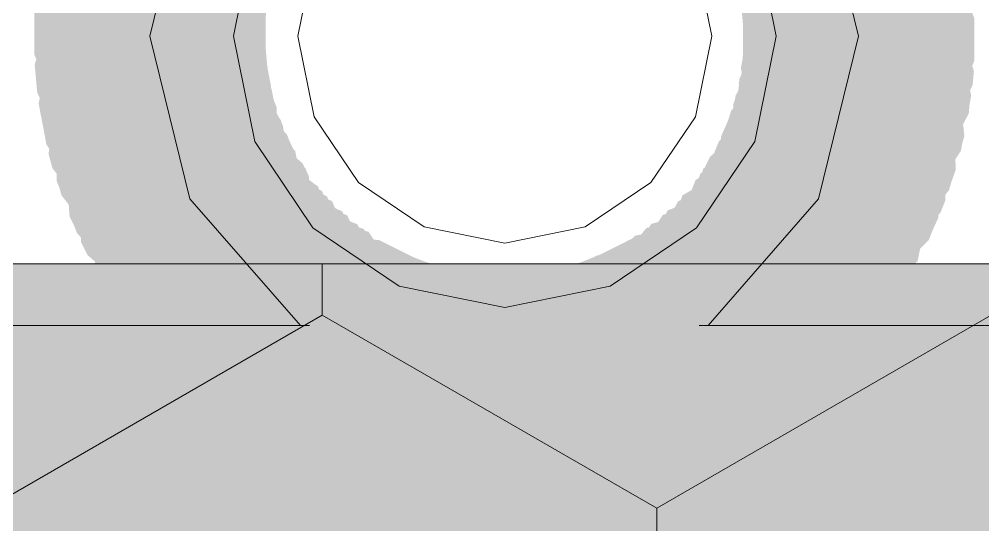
# Model space of a CAD drawing. Header units: millimetres. Extents: x -546 to 1681, y -650 to 1730.
# Drawn here: x 563.456 to 564.205, y 442.259 to 442.652 of the extents above; entities that cross this region are included whole.
import ezdxf

# ---------------------------------------------------------------- set-up
doc = ezdxf.new("R2010")
doc.units = ezdxf.units.MM

msp = doc.modelspace()

# ---------------------------------------------------------------- hatches: boundary and pattern name
at = {"true_color": 0x646464}
h = msp.add_hatch(color=251, dxfattribs=at)
h.dxf.hatch_style = 2
h.paths.add_polyline_path([(563.4903, 442.76687), (563.49124, 442.69804), (563.54044, 442.64988), (563.60927, 442.65082), (563.65742, 442.70002), (563.66142, 442.71002), (563.66048, 442.77886), (563.61129, 442.82701), (563.54245, 442.82607), (563.4943, 442.77687)])
h = msp.add_hatch(color=251, dxfattribs=at)
h.dxf.hatch_style = 2
h.paths.add_polyline_path([(563.48403, 442.74613), (563.49281, 442.67785), (563.54718, 442.63562), (563.61546, 442.6444), (563.65769, 442.69877), (563.66069, 442.70977), (563.65191, 442.77805), (563.59754, 442.82028), (563.52926, 442.81149), (563.48703, 442.75713)])
h = msp.add_hatch(color=251, dxfattribs=at)
h.dxf.hatch_style = 2
h.paths.add_polyline_path([(564.17707, 442.76431), (564.13348, 442.81759), (564.065, 442.82465), (564.01171, 442.78106), (564.00466, 442.71259), (564.00766, 442.70259), (564.05124, 442.6493), (564.11972, 442.64224), (564.17301, 442.68583), (564.18007, 442.75431)])
h = msp.add_hatch(color=251, dxfattribs=at)
h.dxf.hatch_style = 2
h.paths.add_polyline_path([(564.17844, 442.7592), (564.13188, 442.80991), (564.0631, 442.81303), (564.0124, 442.76646), (564.00928, 442.69769), (564.01328, 442.68669), (564.05985, 442.63599), (564.12862, 442.63287), (564.17932, 442.67943), (564.18244, 442.7482)])
h = msp.add_hatch(color=251, dxfattribs=at)
h.dxf.hatch_style = 2
h.paths.add_polyline_path([(563.48166, 442.73831), (563.48871, 442.66983), (563.542, 442.62624), (563.61048, 442.6333), (563.65407, 442.68659), (563.65707, 442.69659), (563.65001, 442.76506), (563.59672, 442.80865), (563.52824, 442.80159), (563.48466, 442.74831)])
h = msp.add_hatch(color=251, dxfattribs=at)
h.dxf.hatch_style = 2
h.paths.add_polyline_path([(564.18407, 442.74331), (564.14048, 442.79659), (564.072, 442.80365), (564.01872, 442.76006), (564.01166, 442.69159), (564.01466, 442.68159), (564.05824, 442.6283), (564.12672, 442.62124), (564.18001, 442.66483), (564.18707, 442.73331)])
h = msp.add_hatch(color=251, dxfattribs=at)
h.dxf.hatch_style = 2
h.paths.add_polyline_path([(563.47803, 442.72513), (563.48681, 442.65685), (563.54118, 442.61462), (563.60946, 442.6234), (563.65169, 442.67777), (563.65469, 442.68877), (563.64591, 442.75705), (563.59154, 442.79928), (563.52326, 442.79049), (563.48103, 442.73613)])
h = msp.add_hatch(color=251, dxfattribs=at)
h.dxf.hatch_style = 2
h.paths.add_polyline_path([(564.18941, 442.72355), (564.15203, 442.78136), (564.08476, 442.796), (564.02695, 442.75861), (564.01231, 442.69135), (564.01431, 442.68035), (564.05169, 442.62254), (564.11896, 442.6079), (564.17677, 442.64528), (564.19141, 442.71255)])
h = msp.add_hatch(color=251, dxfattribs=at)
h.dxf.hatch_style = 2
h.paths.add_polyline_path([(563.47431, 442.70655), (563.48895, 442.63928), (563.54676, 442.6019), (563.61403, 442.61654), (563.65141, 442.67435), (563.65341, 442.68535), (563.63877, 442.75261), (563.58096, 442.78999), (563.51369, 442.77535), (563.47631, 442.71755)])
h = msp.add_hatch(color=251, dxfattribs=at)
h.dxf.hatch_style = 2
h.paths.add_polyline_path([(564.19141, 442.71255), (564.15403, 442.77035), (564.08676, 442.78499), (564.02895, 442.74761), (564.01431, 442.68035), (564.01631, 442.66935), (564.05369, 442.61154), (564.12096, 442.5969), (564.17877, 442.63428), (564.19341, 442.70155)])
h = msp.add_hatch(color=251, dxfattribs=at)
h.dxf.hatch_style = 2
h.paths.add_polyline_path([(563.47231, 442.69555), (563.48695, 442.62828), (563.54476, 442.5909), (563.61203, 442.60554), (563.64941, 442.66335), (563.65141, 442.67435), (563.63677, 442.74161), (563.57896, 442.779), (563.51169, 442.76436), (563.47431, 442.70655)])
h = msp.add_hatch(color=251, dxfattribs=at)
h.dxf.hatch_style = 2
h.paths.add_polyline_path([(564.19341, 442.70155), (564.15603, 442.75936), (564.08876, 442.774), (564.03095, 442.73661), (564.01631, 442.66935), (564.01831, 442.65835), (564.0557, 442.60054), (564.12296, 442.5859), (564.18077, 442.62328), (564.19541, 442.69055)])
h = msp.add_hatch(color=251, dxfattribs=at)
h.dxf.hatch_style = 2
h.paths.add_polyline_path([(563.47031, 442.68455), (563.48495, 442.61728), (563.54276, 442.5799), (563.61003, 442.59454), (563.64741, 442.65235), (563.64941, 442.66335), (563.63477, 442.73061), (563.57696, 442.76799), (563.50969, 442.75335), (563.47231, 442.69555)])
h = msp.add_hatch(color=251, dxfattribs=at)
h.dxf.hatch_style = 2
h.paths.add_polyline_path([(563.46823, 442.66559), (563.4888, 442.5999), (563.54971, 442.56782), (563.61541, 442.58839), (563.64749, 442.6493), (563.64849, 442.6603), (563.62792, 442.72599), (563.56701, 442.75808), (563.50131, 442.7375), (563.46923, 442.6766)])
h = msp.add_hatch(color=251, dxfattribs=at)
h.dxf.hatch_style = 2
h.paths.add_polyline_path([(564.19649, 442.68259), (564.16441, 442.7435), (564.09871, 442.76408), (564.03781, 442.73199), (564.01723, 442.6663), (564.01823, 442.6553), (564.05031, 442.59439), (564.11601, 442.57382), (564.17692, 442.6059), (564.19749, 442.6716)])
h = msp.add_hatch(color=251, dxfattribs=at)
h.dxf.hatch_style = 2
h.paths.add_polyline_path([(564.19749, 442.6716), (564.16541, 442.7325), (564.09971, 442.75308), (564.03881, 442.72099), (564.01823, 442.6553), (564.01923, 442.6443), (564.05132, 442.58339), (564.11701, 442.56282), (564.17792, 442.5949), (564.19849, 442.6606)])
h = msp.add_hatch(color=251, dxfattribs=at)
h.dxf.hatch_style = 2
h.paths.add_polyline_path([(563.46786, 442.64645), (563.4943, 442.58288), (563.55786, 442.55645), (563.62142, 442.58288), (563.64786, 442.64645), (563.64786, 442.65745), (563.62142, 442.72101), (563.55786, 442.74745), (563.4943, 442.72101), (563.46786, 442.65745)])
h = msp.add_hatch(color=251, dxfattribs=at)
h.dxf.hatch_style = 2
h.paths.add_polyline_path([(563.46786, 442.63545), (563.4943, 442.57188), (563.55786, 442.54545), (563.62142, 442.57188), (563.64786, 442.63545), (563.64786, 442.64645), (563.62142, 442.71001), (563.55786, 442.73645), (563.4943, 442.71001), (563.46786, 442.64645)])
h = msp.add_hatch(color=251, dxfattribs=at)
h.dxf.hatch_style = 2
h.paths.add_polyline_path([(564.19886, 442.65245), (564.17242, 442.71601), (564.10886, 442.74245), (564.0453, 442.71601), (564.01886, 442.65245), (564.01886, 442.64145), (564.0453, 442.57788), (564.10886, 442.55145), (564.17242, 442.57788), (564.19886, 442.64145)])
h = msp.add_hatch(color=251, dxfattribs=at)
h.dxf.hatch_style = 2
h.paths.add_polyline_path([(564.19886, 442.64145), (564.17242, 442.70501), (564.10886, 442.73145), (564.0453, 442.70501), (564.01886, 442.64145), (564.01886, 442.63045), (564.0453, 442.56688), (564.10886, 442.54045), (564.17242, 442.56688), (564.19886, 442.63045)])
h = msp.add_hatch(color=251, dxfattribs=at)
h.dxf.hatch_style = 2
h.paths.add_polyline_path([(563.46786, 442.62445), (563.4943, 442.56088), (563.55786, 442.53445), (563.62142, 442.56088), (563.64786, 442.62445), (563.64786, 442.63545), (563.62142, 442.69901), (563.55786, 442.72545), (563.4943, 442.69901), (563.46786, 442.63545)])
h = msp.add_hatch(color=251, dxfattribs=at)
h.dxf.hatch_style = 2
h.paths.add_polyline_path([(564.19886, 442.63045), (564.17242, 442.69401), (564.10886, 442.72045), (564.0453, 442.69401), (564.01886, 442.63045), (564.01886, 442.61945), (564.0453, 442.55588), (564.10886, 442.52945), (564.17242, 442.55588), (564.19886, 442.61945)])
h = msp.add_hatch(color=251, dxfattribs=at)
h.dxf.hatch_style = 2
h.paths.add_polyline_path([(563.46923, 442.6053), (563.50131, 442.54439), (563.56701, 442.52382), (563.62792, 442.5559), (563.64849, 442.6216), (563.64749, 442.63259), (563.61541, 442.6935), (563.54971, 442.71408), (563.4888, 442.68199), (563.46823, 442.6163)])
h = msp.add_hatch(color=251, dxfattribs=at)
h.dxf.hatch_style = 2
h.paths.add_polyline_path([(564.19849, 442.6113), (564.17792, 442.67699), (564.11701, 442.70908), (564.05132, 442.6885), (564.01923, 442.62759), (564.01823, 442.6166), (564.03881, 442.5509), (564.09971, 442.51882), (564.16541, 442.53939), (564.19749, 442.6003)])
h = msp.add_hatch(color=251, dxfattribs=at)
h.dxf.hatch_style = 2
h.paths.add_polyline_path([(563.47023, 442.5943), (563.50231, 442.53339), (563.56801, 442.51282), (563.62892, 442.5449), (563.64949, 442.61059), (563.64849, 442.6216), (563.61641, 442.6825), (563.55071, 442.70308), (563.48981, 442.67099), (563.46923, 442.6053)])
h = msp.add_hatch(color=251, dxfattribs=at)
h.dxf.hatch_style = 2
h.paths.add_polyline_path([(563.47331, 442.57535), (563.51069, 442.51754), (563.57796, 442.5029), (563.63577, 442.54028), (563.65041, 442.60755), (563.64841, 442.61855), (563.61103, 442.67636), (563.54376, 442.69099), (563.48595, 442.65361), (563.47131, 442.58635)])
h = msp.add_hatch(color=251, dxfattribs=at)
h.dxf.hatch_style = 2
h.paths.add_polyline_path([(564.19641, 442.59235), (564.18177, 442.65961), (564.12396, 442.697), (564.05669, 442.68235), (564.01931, 442.62455), (564.01731, 442.61355), (564.03195, 442.54628), (564.08976, 442.5089), (564.15703, 442.52354), (564.19441, 442.58135)])
h = msp.add_hatch(color=251, dxfattribs=at)
h.dxf.hatch_style = 2
h.paths.add_polyline_path([(564.19549, 442.5893), (564.17492, 442.65499), (564.11401, 442.68708), (564.04832, 442.6665), (564.01623, 442.60559), (564.01523, 442.5946), (564.03581, 442.5289), (564.09671, 442.49682), (564.16241, 442.51739), (564.19449, 442.5783)])
h = msp.add_hatch(color=251, dxfattribs=at)
h.dxf.hatch_style = 2
h.paths.add_polyline_path([(563.47561, 442.5638), (563.514, 442.50665), (563.58151, 442.49319), (563.63865, 442.53158), (563.65211, 442.5991), (563.65011, 442.6091), (563.61172, 442.66624), (563.54421, 442.6797), (563.48707, 442.64131), (563.47361, 442.5738)])
h = msp.add_hatch(color=251, dxfattribs=at)
h.dxf.hatch_style = 2
h.paths.add_polyline_path([(563.47731, 442.55435), (563.51469, 442.49654), (563.58196, 442.4819), (563.63977, 442.51928), (563.65441, 442.58655), (563.65241, 442.59755), (563.61503, 442.65535), (563.54776, 442.66999), (563.48995, 442.63261), (563.47531, 442.56535)])
h = msp.add_hatch(color=251, dxfattribs=at)
h.dxf.hatch_style = 2
h.paths.add_polyline_path([(564.19107, 442.56059), (564.18401, 442.62906), (564.13072, 442.67265), (564.06224, 442.66559), (564.01866, 442.61231), (564.01566, 442.60231), (564.02271, 442.53383), (564.076, 442.49024), (564.14448, 442.4973), (564.18807, 442.55059)])
h = msp.add_hatch(color=251, dxfattribs=at)
h.dxf.hatch_style = 2
h.paths.add_polyline_path([(564.19041, 442.56035), (564.17577, 442.62761), (564.11796, 442.66499), (564.0507, 442.65035), (564.01331, 442.59255), (564.01131, 442.58155), (564.02595, 442.51428), (564.08376, 442.4769), (564.15103, 442.49154), (564.18841, 442.54935)])
h = msp.add_hatch(color=251, dxfattribs=at)
h.dxf.hatch_style = 2
h.paths.add_polyline_path([(563.48203, 442.53577), (563.52426, 442.4814), (563.59254, 442.47262), (563.64691, 442.51485), (563.65569, 442.58313), (563.65269, 442.59413), (563.61046, 442.64849), (563.54218, 442.65728), (563.48781, 442.61505), (563.47903, 442.54677)])
h = msp.add_hatch(color=251, dxfattribs=at)
h.dxf.hatch_style = 2
h.paths.add_polyline_path([(564.18444, 442.53469), (564.18132, 442.60346), (564.13062, 442.65003), (564.06185, 442.64691), (564.01528, 442.5962), (564.01128, 442.5852), (564.0144, 442.51643), (564.06511, 442.46987), (564.13387, 442.47299), (564.18044, 442.52369)])
h = msp.add_hatch(color=251, dxfattribs=at)
h.dxf.hatch_style = 2
h.paths.add_polyline_path([(563.4893, 442.51602), (563.53745, 442.46682), (563.60629, 442.46588), (563.65548, 442.51404), (563.65642, 442.58287), (563.65242, 442.59287), (563.60427, 442.64207), (563.53544, 442.64301), (563.48624, 442.59486), (563.4853, 442.52602)])
h = msp.add_hatch(color=251, dxfattribs=at)
h.dxf.hatch_style = 2
h.paths.add_polyline_path([(564.18207, 442.52859), (564.17501, 442.59706), (564.12172, 442.64065), (564.05324, 442.63359), (564.00966, 442.58031), (564.00666, 442.57031), (564.01372, 442.50183), (564.067, 442.45824), (564.13548, 442.4653), (564.17907, 442.51858)])
h = msp.add_hatch(color=251, dxfattribs=at)
h.dxf.hatch_style = 2
h.paths.add_polyline_path([(563.48903, 442.51477), (563.53126, 442.4604), (563.59954, 442.45162), (563.65391, 442.49385), (563.66269, 442.56213), (563.65969, 442.57313), (563.61746, 442.62749), (563.54918, 442.63628), (563.49481, 442.59404), (563.48603, 442.52577)])
h = msp.add_hatch(color=251, dxfattribs=at)
h.dxf.hatch_style = 2
h.paths.add_polyline_path([(563.50036, 442.4882), (563.55243, 442.44317), (563.62111, 442.44795), (563.66614, 442.50002), (563.66136, 442.5687), (563.65636, 442.5787), (563.60429, 442.62372), (563.53561, 442.61894), (563.49058, 442.56687), (563.49536, 442.4982)])
h = msp.add_hatch(color=251, dxfattribs=at)
h.dxf.hatch_style = 2
h.paths.add_polyline_path([(564.17642, 442.51102), (564.17548, 442.57986), (564.12629, 442.62801), (564.05745, 442.62707), (564.0093, 442.57787), (564.0053, 442.56787), (564.00624, 442.49904), (564.05544, 442.45088), (564.12427, 442.45182), (564.17242, 442.50102)])
h = msp.add_hatch(color=251, dxfattribs=at)
h.dxf.hatch_style = 2
h.paths.add_polyline_path([(564.17079, 442.4972), (564.17303, 442.56601), (564.1261, 442.61638), (564.0573, 442.61861), (564.00693, 442.57169), (564.00193, 442.56069), (563.99969, 442.49188), (564.04662, 442.44151), (564.11542, 442.43928), (564.1658, 442.4862)])
h = msp.add_hatch(color=251, dxfattribs=at)
h.dxf.hatch_style = 2
h.paths.add_polyline_path([(563.5013, 442.48502), (563.54945, 442.43582), (563.61829, 442.43488), (563.66748, 442.48304), (563.66842, 442.55187), (563.66442, 442.56187), (563.61627, 442.61107), (563.54744, 442.61201), (563.49824, 442.56386), (563.4973, 442.49502)])
h = msp.add_hatch(color=251, dxfattribs=at)
h.dxf.hatch_style = 2
h.paths.add_polyline_path([(563.50936, 442.4682), (563.56143, 442.42317), (563.63011, 442.42795), (563.67514, 442.48002), (563.67036, 442.5487), (563.66536, 442.5587), (563.61329, 442.60372), (563.54461, 442.59895), (563.49958, 442.54687), (563.50436, 442.4782)])
h = msp.add_hatch(color=251, dxfattribs=at)
h.dxf.hatch_style = 2
h.paths.add_polyline_path([(564.15475, 442.46352), (564.16801, 442.53108), (564.12978, 442.58833), (564.06223, 442.60159), (564.00498, 442.56337), (563.98572, 442.48682), (564.02394, 442.42956), (564.09149, 442.4163)])
h = msp.add_hatch(color=251, dxfattribs=at)
h.dxf.hatch_style = 2
h.paths.add_polyline_path([(564.16742, 442.49002), (564.16648, 442.55886), (564.11729, 442.60701), (564.04845, 442.60607), (564.0003, 442.55687), (563.9963, 442.54687), (563.99724, 442.47804), (564.04644, 442.42988), (564.11527, 442.43082), (564.16342, 442.48002)])
h = msp.add_hatch(color=251, dxfattribs=at)
h.dxf.hatch_style = 2
h.paths.add_polyline_path([(563.52098, 442.44952), (563.57823, 442.4113), (563.64578, 442.42456), (563.68401, 442.48182), (563.67075, 442.54937), (563.60749, 442.59659), (563.53994, 442.58333), (563.50172, 442.52608)])
h = msp.add_hatch(color=251, dxfattribs=at)
h.dxf.hatch_style = 2
h.paths.add_polyline_path([(564.15436, 442.4642), (564.15914, 442.53287), (564.11411, 442.58495), (564.04544, 442.58972), (563.99336, 442.5447), (563.98836, 442.5347), (563.98358, 442.46602), (564.02861, 442.41395), (564.09729, 442.40917), (564.14936, 442.4542)])
h = msp.add_hatch(color=251, dxfattribs=at)
h.dxf.hatch_style = 2
h.paths.add_polyline_path([(563.52036, 442.4492), (563.57244, 442.40417), (563.64111, 442.40895), (563.68614, 442.46102), (563.68136, 442.5297), (563.67636, 442.5397), (563.62429, 442.58472), (563.55561, 442.57995), (563.51058, 442.52787), (563.51536, 442.4592)])
h = msp.add_hatch(color=251, dxfattribs=at)
h.dxf.hatch_style = 2
h.paths.add_polyline_path([(563.53682, 442.42519), (563.59671, 442.39125), (563.66312, 442.4094), (563.69706, 442.4693), (563.6789, 442.5357), (563.61201, 442.57864), (563.54561, 442.56049), (563.51166, 442.5006)])
h = msp.add_hatch(color=251, dxfattribs=at)
h.dxf.hatch_style = 2
h.paths.add_polyline_path([(564.14375, 442.44452), (564.15701, 442.51208), (564.11879, 442.56933), (564.05123, 442.58259), (563.99398, 442.54437), (563.97472, 442.46782), (564.01294, 442.41056), (564.08049, 442.3973)])
h = msp.add_hatch(color=251, dxfattribs=at)
h.dxf.hatch_style = 2
h.paths.add_polyline_path([(564.13775, 442.43552), (564.15101, 442.50308), (564.11279, 442.56033), (564.04523, 442.57359), (563.98798, 442.53537), (563.96872, 442.45882), (564.00694, 442.40156), (564.07449, 442.3883)])
h = msp.add_hatch(color=251, dxfattribs=at)
h.dxf.hatch_style = 2
h.paths.add_polyline_path([(563.53898, 442.42152), (563.59623, 442.3833), (563.66378, 442.39656), (563.70201, 442.45382), (563.68875, 442.52137), (563.62549, 442.56859), (563.55794, 442.55533), (563.51972, 442.49808)])
h = msp.add_hatch(color=251, dxfattribs=at)
h.dxf.hatch_style = 2
h.paths.add_polyline_path([(564.1279, 442.42119), (564.14606, 442.4876), (564.11212, 442.54749), (564.04571, 442.56564), (563.98582, 442.5317), (563.96066, 442.4563), (563.99461, 442.39641), (564.06101, 442.37825)])
h = msp.add_hatch(color=251, dxfattribs=at)
h.dxf.hatch_style = 2
h.paths.add_polyline_path([(563.54982, 442.40719), (563.60971, 442.37325), (563.67612, 442.39141), (563.71006, 442.4513), (563.6919, 442.5177), (563.62501, 442.56064), (563.55861, 442.54249), (563.52466, 442.4826)])
h = msp.add_hatch(color=251, dxfattribs=at)
h.dxf.hatch_style = 2
h.paths.add_polyline_path([(564.11759, 442.40818), (564.13955, 442.47343), (564.10913, 442.53518), (564.04388, 442.55714), (563.98213, 442.52671), (563.95317, 442.45347), (563.9836, 442.39171), (564.04884, 442.36975)])
h = msp.add_hatch(color=251, dxfattribs=at)
h.dxf.hatch_style = 2
h.paths.add_polyline_path([(563.56013, 442.39518), (563.62188, 442.36476), (563.68713, 442.38671), (563.71755, 442.44847), (563.69559, 442.51371), (563.62684, 442.55214), (563.5616, 442.53018), (563.53117, 442.46843)])
h = msp.add_hatch(color=251, dxfattribs=at)
h.dxf.hatch_style = 2
h.paths.add_polyline_path([(564.1139, 442.40419), (564.13206, 442.4706), (564.09812, 442.53049), (564.03171, 442.54864), (563.97182, 442.5147), (563.94667, 442.4393), (563.98061, 442.37941), (564.04701, 442.36125)])
h = msp.add_hatch(color=251, dxfattribs=at)
h.dxf.hatch_style = 2
h.paths.add_polyline_path([(563.57222, 442.38281), (563.63586, 442.35656), (563.6995, 442.38281), (563.72575, 442.44645), (563.6995, 442.51009), (563.62786, 442.54434), (563.56422, 442.51809), (563.53797, 442.45445)])
h = msp.add_hatch(color=251, dxfattribs=at)
h.dxf.hatch_style = 2
h.paths.add_polyline_path([(564.0995, 442.38681), (564.12575, 442.45045), (564.0995, 442.51409), (564.03586, 442.54034), (563.97222, 442.51409), (563.93797, 442.44245), (563.96422, 442.37881), (564.02786, 442.35256)])
h = msp.add_hatch(color=251, dxfattribs=at)
h.dxf.hatch_style = 2
h.paths.add_polyline_path([(563.58022, 442.37481), (563.64386, 442.34856), (563.7075, 442.37481), (563.73375, 442.43845), (563.7075, 442.50209), (563.63586, 442.53634), (563.57222, 442.51009), (563.54597, 442.44645)])
h = msp.add_hatch(color=251, dxfattribs=at)
h.dxf.hatch_style = 2
h.paths.add_polyline_path([(563.5926, 442.36372), (563.65784, 442.34175), (563.71959, 442.37218), (563.74155, 442.43743), (563.71113, 442.49918), (563.63788, 442.52814), (563.57613, 442.49771), (563.55417, 442.43247)])
h = msp.add_hatch(color=251, dxfattribs=at)
h.dxf.hatch_style = 2
h.paths.add_polyline_path([(564.08713, 442.37471), (564.11755, 442.43647), (564.09559, 442.50171), (564.03384, 442.53214), (563.9686, 442.51018), (563.93017, 442.44143), (563.95213, 442.37618), (564.01388, 442.34575)])
h = msp.add_hatch(color=251, dxfattribs=at)
h.dxf.hatch_style = 2
h.paths.add_polyline_path([(563.6006, 442.35672), (563.66584, 442.33475), (563.72759, 442.36518), (563.74955, 442.43043), (563.71913, 442.49218), (563.64588, 442.52114), (563.58413, 442.49071), (563.56217, 442.42547)])
h = msp.add_hatch(color=251, dxfattribs=at)
h.dxf.hatch_style = 2
h.paths.add_polyline_path([(564.07913, 442.36771), (564.10955, 442.42947), (564.08759, 442.49471), (564.02584, 442.52514), (563.9606, 442.50318), (563.92217, 442.43443), (563.94413, 442.36918), (564.00588, 442.33875)])
h = msp.add_hatch(color=251, dxfattribs=at)
h.dxf.hatch_style = 2
h.paths.add_polyline_path([(563.61361, 442.34641), (563.68001, 442.32825), (563.7399, 442.36219), (563.75806, 442.4286), (563.72412, 442.48849), (563.64871, 442.51364), (563.58882, 442.4797), (563.57066, 442.4133)])
h = msp.add_hatch(color=251, dxfattribs=at)
h.dxf.hatch_style = 2
h.paths.add_polyline_path([(564.05812, 442.35041), (564.09206, 442.4103), (564.0739, 442.4767), (564.01401, 442.51064), (563.94761, 442.49249), (563.90467, 442.4256), (563.92282, 442.35919), (563.98271, 442.32525)])
h = msp.add_hatch(color=251, dxfattribs=at)
h.dxf.hatch_style = 2
h.paths.add_polyline_path([(564.06712, 442.35741), (564.10106, 442.4173), (564.0829, 442.4837), (564.02301, 442.51764), (563.95661, 442.49949), (563.91367, 442.4326), (563.93182, 442.36619), (563.99171, 442.33225)])
h = msp.add_hatch(color=251, dxfattribs=at)
h.dxf.hatch_style = 2
h.paths.add_polyline_path([(563.62794, 442.33656), (563.69549, 442.3233), (563.75275, 442.36152), (563.76601, 442.42908), (563.72778, 442.48633), (563.65123, 442.50559), (563.59398, 442.46737), (563.58072, 442.39982)])
h = msp.add_hatch(color=251, dxfattribs=at)
h.dxf.hatch_style = 2
h.paths.add_polyline_path([(563.63761, 442.33095), (563.70629, 442.32617), (563.75836, 442.3712), (563.76314, 442.43987), (563.71811, 442.49194), (563.64544, 442.49872), (563.59336, 442.4537), (563.58858, 442.38502)])
h = msp.add_hatch(color=251, dxfattribs=at)
h.dxf.hatch_style = 2
h.paths.add_polyline_path([(563.63161, 442.33341), (563.69801, 442.31525), (563.7579, 442.34919), (563.77606, 442.4156), (563.74212, 442.47549), (563.66671, 442.50064), (563.60682, 442.4667), (563.58866, 442.4003)])
h = msp.add_hatch(color=251, dxfattribs=at)
h.dxf.hatch_style = 2
h.paths.add_polyline_path([(563.63161, 442.33341), (563.69801, 442.31525), (563.7579, 442.34919), (563.77606, 442.4156), (563.74212, 442.47549), (563.66671, 442.50064), (563.60682, 442.4667), (563.58866, 442.4003)])
h = msp.add_hatch(color=251, dxfattribs=at)
h.dxf.hatch_style = 2
h.paths.add_polyline_path([(564.03378, 442.33256), (564.07201, 442.38982), (564.05875, 442.45737), (564.00149, 442.49559), (563.93394, 442.48233), (563.88672, 442.41908), (563.89998, 442.35152), (563.95723, 442.3133)])
h = msp.add_hatch(color=251, dxfattribs=at)
h.dxf.hatch_style = 2
h.paths.add_polyline_path([(564.03479, 442.33356), (564.07301, 442.39082), (564.05975, 442.45837), (564.00249, 442.49659), (563.93494, 442.48333), (563.88772, 442.42008), (563.90098, 442.35252), (563.95823, 442.3143)])
h = msp.add_hatch(color=251, dxfattribs=at)
h.dxf.hatch_style = 2
h.paths.add_polyline_path([(564.04278, 442.33856), (564.08101, 442.39582), (564.06775, 442.46337), (564.01049, 442.50159), (563.94294, 442.48833), (563.89572, 442.42508), (563.90898, 442.35752), (563.96623, 442.3193)])
h = msp.add_hatch(color=251, dxfattribs=at)
h.dxf.hatch_style = 2
h.paths.add_polyline_path([(564.04378, 442.33956), (564.08201, 442.39682), (564.06875, 442.46437), (564.01149, 442.50259), (563.94394, 442.48933), (563.89672, 442.42608), (563.90998, 442.35852), (563.96723, 442.3203)])
h = msp.add_hatch(color=251, dxfattribs=at)
h.dxf.hatch_style = 2
h.paths.add_polyline_path([(563.65215, 442.32077), (563.72056, 442.31301), (563.77454, 442.35574), (563.78229, 442.42414), (563.73957, 442.47812), (563.66217, 442.49088), (563.60819, 442.44815), (563.60043, 442.37975)])
h = msp.add_hatch(color=251, dxfattribs=at)
h.dxf.hatch_style = 2
h.paths.add_polyline_path([(563.65215, 442.32077), (563.72056, 442.31301), (563.77454, 442.35574), (563.78229, 442.42414), (563.73957, 442.47812), (563.66217, 442.49088), (563.60819, 442.44815), (563.60043, 442.37975)])
h = msp.add_hatch(color=251, dxfattribs=at)
h.dxf.hatch_style = 2
h.paths.add_polyline_path([(564.02217, 442.32527), (564.06307, 442.38065), (564.05304, 442.44875), (563.99766, 442.48965), (563.92956, 442.47962), (563.91956, 442.47362), (563.87865, 442.41825), (563.88869, 442.35014), (563.94406, 442.30924), (564.01217, 442.31927)])
h = msp.add_hatch(color=251, dxfattribs=at)
h.dxf.hatch_style = 2
h.paths.add_polyline_path([(563.66561, 442.31395), (563.73429, 442.30917), (563.78636, 442.3542), (563.79114, 442.42287), (563.74611, 442.47494), (563.73611, 442.47994), (563.66743, 442.48473), (563.61536, 442.4397), (563.61058, 442.37102), (563.65561, 442.31895)])
h = msp.add_hatch(color=251, dxfattribs=at)
h.dxf.hatch_style = 2
h.paths.add_polyline_path([(563.66561, 442.31395), (563.73429, 442.30917), (563.78636, 442.3542), (563.79114, 442.42287), (563.74611, 442.47494), (563.73611, 442.47994), (563.66743, 442.48473), (563.61536, 442.4397), (563.61058, 442.37102), (563.65561, 442.31895)])
h = msp.add_hatch(color=251, dxfattribs=at)
h.dxf.hatch_style = 2
h.paths.add_polyline_path([(564.00511, 442.31595), (564.05014, 442.36802), (564.04536, 442.4367), (563.99329, 442.48172), (563.92461, 442.47695), (563.91461, 442.47195), (563.86958, 442.41987), (563.87436, 442.3512), (563.92644, 442.30617), (563.99511, 442.31095)])
h = msp.add_hatch(color=251, dxfattribs=at)
h.dxf.hatch_style = 2
h.paths.add_polyline_path([(564.00611, 442.31595), (564.05114, 442.36802), (564.04636, 442.4367), (563.99429, 442.48172), (563.92561, 442.47695), (563.91561, 442.47195), (563.87058, 442.41987), (563.87536, 442.3512), (563.92744, 442.30617), (563.99611, 442.31095)])
h = msp.add_hatch(color=251, dxfattribs=at)
h.dxf.hatch_style = 2
h.paths.add_polyline_path([(564.01511, 442.32095), (564.06014, 442.37302), (564.05536, 442.4417), (564.00329, 442.48672), (563.93461, 442.48194), (563.92461, 442.47695), (563.87958, 442.42487), (563.88436, 442.3562), (563.93644, 442.31117), (564.00511, 442.31595)])
h = msp.add_hatch(color=251, dxfattribs=at)
h.dxf.hatch_style = 2
h.paths.add_polyline_path([(563.67561, 442.30895), (563.74429, 442.30417), (563.79636, 442.3492), (563.80114, 442.41787), (563.75611, 442.46994), (563.74611, 442.47494), (563.67743, 442.47972), (563.62536, 442.4347), (563.62058, 442.36602), (563.66561, 442.31395)])
h = msp.add_hatch(color=251, dxfattribs=at)
h.dxf.hatch_style = 2
h.paths.add_polyline_path([(563.67561, 442.30895), (563.74429, 442.30417), (563.79636, 442.3492), (563.80114, 442.41787), (563.75611, 442.46994), (563.74611, 442.47494), (563.67743, 442.47972), (563.62536, 442.4347), (563.62058, 442.36602), (563.66561, 442.31395)])
h = msp.add_hatch(color=251, dxfattribs=at)
h.dxf.hatch_style = 2
h.paths.add_polyline_path([(563.68561, 442.30395), (563.75429, 442.29917), (563.80636, 442.3442), (563.81114, 442.41287), (563.76611, 442.46495), (563.75611, 442.46994), (563.68744, 442.47472), (563.63536, 442.4297), (563.63058, 442.36102), (563.67561, 442.30895)])
h = msp.add_hatch(color=251, dxfattribs=at)
h.dxf.hatch_style = 2
h.paths.add_polyline_path([(563.68561, 442.30395), (563.75429, 442.29917), (563.80636, 442.3442), (563.81114, 442.41287), (563.76611, 442.46495), (563.75611, 442.46994), (563.68744, 442.47472), (563.63536, 442.4297), (563.63058, 442.36102), (563.67561, 442.30895)])
h = msp.add_hatch(color=251, dxfattribs=at)
h.dxf.hatch_style = 2
h.paths.add_polyline_path([(563.99511, 442.31095), (564.04014, 442.36302), (564.03536, 442.4317), (563.98329, 442.47672), (563.91461, 442.47195), (563.90461, 442.46695), (563.85958, 442.41487), (563.86436, 442.3462), (563.91644, 442.30117), (563.98511, 442.30595)])
h = msp.add_hatch(color=251, dxfattribs=at)
h.dxf.hatch_style = 2
h.paths.add_polyline_path([(563.98929, 442.30788), (564.03849, 442.35604), (564.03943, 442.42487), (563.99127, 442.47407), (563.92244, 442.47501), (563.91244, 442.47101), (563.86324, 442.42286), (563.8623, 442.35402), (563.91045, 442.30482), (563.97929, 442.30388)])
h = msp.add_hatch(color=251, dxfattribs=at)
h.dxf.hatch_style = 2
h.paths.add_polyline_path([(563.70244, 442.29688), (563.77127, 442.29782), (563.81942, 442.34702), (563.81848, 442.41586), (563.76929, 442.46401), (563.75929, 442.46801), (563.69045, 442.46707), (563.6423, 442.41787), (563.64324, 442.34904), (563.69244, 442.30088)])
h = msp.add_hatch(color=251, dxfattribs=at)
h.dxf.hatch_style = 2
h.paths.add_polyline_path([(563.70244, 442.29688), (563.77127, 442.29782), (563.81942, 442.34702), (563.81848, 442.41586), (563.76929, 442.46401), (563.75929, 442.46801), (563.69045, 442.46707), (563.6423, 442.41787), (563.64324, 442.34904), (563.69244, 442.30088)])
h = msp.add_hatch(color=251, dxfattribs=at)
h.dxf.hatch_style = 2
h.paths.add_polyline_path([(563.96829, 442.29888), (564.01748, 442.34704), (564.01842, 442.41587), (563.97027, 442.46507), (563.90144, 442.46601), (563.89144, 442.46201), (563.84224, 442.41386), (563.8413, 442.34502), (563.88945, 442.29582), (563.95829, 442.29488)])
h = msp.add_hatch(color=251, dxfattribs=at)
h.dxf.hatch_style = 2
h.paths.add_polyline_path([(563.96929, 442.29888), (564.01849, 442.34704), (564.01942, 442.41587), (563.97127, 442.46507), (563.90244, 442.46601), (563.89244, 442.46201), (563.84324, 442.41386), (563.8423, 442.34502), (563.89045, 442.29582), (563.95929, 442.29488)])
h = msp.add_hatch(color=251, dxfattribs=at)
h.dxf.hatch_style = 2
h.paths.add_polyline_path([(563.98611, 442.30695), (564.03114, 442.35902), (564.02636, 442.4277), (563.97429, 442.47273), (563.90561, 442.46794), (563.89561, 442.46294), (563.85058, 442.41087), (563.85536, 442.3422), (563.90744, 442.29717), (563.97611, 442.30195)])
h = msp.add_hatch(color=251, dxfattribs=at)
h.dxf.hatch_style = 2
h.paths.add_polyline_path([(563.97829, 442.30288), (564.02748, 442.35104), (564.02842, 442.41987), (563.98027, 442.46907), (563.91144, 442.47001), (563.90144, 442.46601), (563.85224, 442.41786), (563.8513, 442.34902), (563.89945, 442.29982), (563.96829, 442.29888)])
at = {"true_color": 0xdede87}
h = msp.add_hatch(color=41, dxfattribs=at)
h.dxf.hatch_style = 2
h.paths.add_polyline_path([(579.42288, 442.46145), (579.42288, 441.76145), (548.80184, 441.76145), (548.80184, 442.46145)])
at = {"true_color": 0x646464}
h = msp.add_hatch(color=251, dxfattribs=at)
h.dxf.hatch_style = 2
h.paths.add_polyline_path([(563.7161, 442.29186), (563.78488, 442.29499), (563.83144, 442.34569), (563.82832, 442.41446), (563.77762, 442.46103), (563.76662, 442.46503), (563.69785, 442.4619), (563.65128, 442.4112), (563.6544, 442.34243), (563.7051, 442.29586)])
h = msp.add_hatch(color=251, dxfattribs=at)
h.dxf.hatch_style = 2
h.paths.add_polyline_path([(563.7161, 442.29186), (563.78488, 442.29499), (563.83144, 442.34569), (563.82832, 442.41446), (563.77762, 442.46103), (563.76662, 442.46503), (563.69785, 442.4619), (563.65128, 442.4112), (563.6544, 442.34243), (563.7051, 442.29586)])
h = msp.add_hatch(color=251, dxfattribs=at)
h.dxf.hatch_style = 2
h.paths.add_polyline_path([(563.731, 442.28724), (563.79948, 442.2943), (563.84307, 442.34758), (563.83601, 442.41606), (563.78272, 442.45965), (563.77272, 442.46265), (563.70424, 442.45559), (563.66066, 442.40231), (563.66772, 442.33383), (563.721, 442.29024)])
h = msp.add_hatch(color=251, dxfattribs=at)
h.dxf.hatch_style = 2
h.paths.add_polyline_path([(563.731, 442.28724), (563.79948, 442.2943), (563.84307, 442.34758), (563.83601, 442.41606), (563.78272, 442.45965), (563.77272, 442.46265), (563.70424, 442.45559), (563.66066, 442.40231), (563.66772, 442.33383), (563.721, 442.29024)])
h = msp.add_hatch(color=251, dxfattribs=at)
h.dxf.hatch_style = 2
h.paths.add_polyline_path([(563.74418, 442.28362), (563.81246, 442.2924), (563.85469, 442.34677), (563.84591, 442.41505), (563.79154, 442.45727), (563.78054, 442.46028), (563.71226, 442.45149), (563.67003, 442.39713), (563.67881, 442.32885), (563.73318, 442.28662)])
h = msp.add_hatch(color=251, dxfattribs=at)
h.dxf.hatch_style = 2
h.paths.add_polyline_path([(563.74418, 442.28362), (563.81246, 442.2924), (563.85469, 442.34677), (563.84591, 442.41505), (563.79154, 442.45727), (563.78054, 442.46028), (563.71226, 442.45149), (563.67003, 442.39713), (563.67881, 442.32885), (563.73318, 442.28662)])
h = msp.add_hatch(color=251, dxfattribs=at)
h.dxf.hatch_style = 2
h.paths.add_polyline_path([(563.76276, 442.2799), (563.83003, 442.29454), (563.86741, 442.35235), (563.85277, 442.41961), (563.79496, 442.457), (563.78396, 442.459), (563.71669, 442.44435), (563.67931, 442.38655), (563.69395, 442.31928), (563.75176, 442.2819)])
h = msp.add_hatch(color=251, dxfattribs=at)
h.dxf.hatch_style = 2
h.paths.add_polyline_path([(563.76276, 442.2799), (563.83003, 442.29454), (563.86741, 442.35235), (563.85277, 442.41961), (563.79496, 442.457), (563.78396, 442.459), (563.71669, 442.44435), (563.67931, 442.38655), (563.69395, 442.31928), (563.75176, 442.2819)])
h = msp.add_hatch(color=251, dxfattribs=at)
h.dxf.hatch_style = 2
h.paths.add_polyline_path([(563.90896, 442.2809), (563.96677, 442.31828), (563.98141, 442.38555), (563.94403, 442.44335), (563.87676, 442.45799), (563.86576, 442.45599), (563.80795, 442.41861), (563.79331, 442.35135), (563.83069, 442.29354), (563.89796, 442.2789)])
h = msp.add_hatch(color=251, dxfattribs=at)
h.dxf.hatch_style = 2
h.paths.add_polyline_path([(563.90996, 442.2809), (563.96777, 442.31828), (563.98241, 442.38555), (563.94503, 442.44335), (563.87776, 442.45799), (563.86676, 442.45599), (563.80895, 442.41861), (563.79431, 442.35135), (563.83169, 442.29354), (563.89896, 442.2789)])
h = msp.add_hatch(color=251, dxfattribs=at)
h.dxf.hatch_style = 2
h.paths.add_polyline_path([(563.91996, 442.2829), (563.97777, 442.32028), (563.99241, 442.38755), (563.95503, 442.44535), (563.88776, 442.45999), (563.87676, 442.45799), (563.81895, 442.42061), (563.80431, 442.35335), (563.84169, 442.29554), (563.90896, 442.2809)])
h = msp.add_hatch(color=251, dxfattribs=at)
h.dxf.hatch_style = 2
h.paths.add_polyline_path([(563.92854, 442.28562), (563.98291, 442.32785), (563.99169, 442.39613), (563.94946, 442.45049), (563.88118, 442.45927), (563.87018, 442.45628), (563.81581, 442.41404), (563.80703, 442.34577), (563.84926, 442.2914), (563.91754, 442.28262)])
h = msp.add_hatch(color=251, dxfattribs=at)
h.dxf.hatch_style = 2
h.paths.add_polyline_path([(563.93972, 442.28824), (563.99301, 442.33183), (564.00007, 442.40031), (563.95648, 442.45359), (563.888, 442.46065), (563.878, 442.45765), (563.82471, 442.41406), (563.81766, 442.34559), (563.86124, 442.2923), (563.92972, 442.28524)])
h = msp.add_hatch(color=251, dxfattribs=at)
h.dxf.hatch_style = 2
h.paths.add_polyline_path([(563.93954, 442.28862), (563.99391, 442.33085), (564.00269, 442.39913), (563.96046, 442.45349), (563.89218, 442.46227), (563.88118, 442.45927), (563.82681, 442.41704), (563.81803, 442.34877), (563.86026, 442.2944), (563.92854, 442.28562)])
h = msp.add_hatch(color=251, dxfattribs=at)
h.dxf.hatch_style = 2
h.paths.add_polyline_path([(563.95562, 442.29386), (564.00632, 442.34043), (564.00944, 442.4092), (563.96288, 442.4599), (563.8941, 442.46303), (563.88311, 442.45903), (563.8324, 442.41246), (563.82928, 442.34369), (563.87585, 442.29299), (563.94462, 442.28987)])
h = msp.add_hatch(color=251, dxfattribs=at)
h.dxf.hatch_style = 2
h.paths.add_polyline_path([(563.95172, 442.29224), (564.00501, 442.33583), (564.01207, 442.40431), (563.96848, 442.45759), (563.9, 442.46465), (563.89, 442.46165), (563.83672, 442.41806), (563.82966, 442.34958), (563.87324, 442.2963), (563.94172, 442.28924)])
h = msp.add_hatch(color=251, dxfattribs=at)
h.dxf.hatch_style = 2
h.paths.add_polyline_path([(563.77376, 442.2779), (563.84103, 442.29254), (563.87841, 442.35035), (563.86377, 442.41761), (563.80596, 442.45499), (563.79496, 442.457), (563.72769, 442.44235), (563.69031, 442.38455), (563.70495, 442.31728), (563.76276, 442.2799)])
h = msp.add_hatch(color=251, dxfattribs=at)
h.dxf.hatch_style = 2
h.paths.add_polyline_path([(563.77376, 442.2779), (563.84103, 442.29254), (563.87841, 442.35035), (563.86377, 442.41761), (563.80596, 442.45499), (563.79496, 442.457), (563.72769, 442.44235), (563.69031, 442.38455), (563.70495, 442.31728), (563.76276, 442.2799)])
h = msp.add_hatch(color=251, dxfattribs=at)
h.dxf.hatch_style = 2
h.paths.add_polyline_path([(563.78476, 442.2759), (563.85203, 442.29054), (563.88941, 442.34835), (563.87477, 442.41561), (563.81696, 442.45299), (563.80596, 442.45499), (563.73869, 442.44035), (563.70131, 442.38255), (563.71595, 442.31528), (563.77376, 442.2779)])
h = msp.add_hatch(color=251, dxfattribs=at)
h.dxf.hatch_style = 2
h.paths.add_polyline_path([(563.78476, 442.2759), (563.85203, 442.29054), (563.88941, 442.34835), (563.87477, 442.41561), (563.81696, 442.45299), (563.80596, 442.45499), (563.73869, 442.44035), (563.70131, 442.38255), (563.71595, 442.31528), (563.77376, 442.2779)])
h = msp.add_hatch(color=251, dxfattribs=at)
h.dxf.hatch_style = 2
h.paths.add_polyline_path([(563.80371, 442.27382), (563.86941, 442.29439), (563.90149, 442.3553), (563.88092, 442.42099), (563.82001, 442.45308), (563.80901, 442.45408), (563.74331, 442.4335), (563.71123, 442.37259), (563.73181, 442.3069), (563.79271, 442.27482)])
h = msp.add_hatch(color=251, dxfattribs=at)
h.dxf.hatch_style = 2
h.paths.add_polyline_path([(563.80371, 442.27382), (563.86941, 442.29439), (563.90149, 442.3553), (563.88092, 442.42099), (563.82001, 442.45308), (563.80901, 442.45408), (563.74331, 442.4335), (563.71123, 442.37259), (563.73181, 442.3069), (563.79271, 442.27482)])
h = msp.add_hatch(color=251, dxfattribs=at)
h.dxf.hatch_style = 2
h.paths.add_polyline_path([(563.82286, 442.27345), (563.88642, 442.29988), (563.91286, 442.36345), (563.88642, 442.42701), (563.82286, 442.45345), (563.81186, 442.45345), (563.7483, 442.42701), (563.72186, 442.36345), (563.7483, 442.29988), (563.81186, 442.27345)])
h = msp.add_hatch(color=251, dxfattribs=at)
h.dxf.hatch_style = 2
h.paths.add_polyline_path([(563.82286, 442.27345), (563.88642, 442.29988), (563.91286, 442.36345), (563.88642, 442.42701), (563.82286, 442.45345), (563.81186, 442.45345), (563.7483, 442.42701), (563.72186, 442.36345), (563.7483, 442.29988), (563.81186, 442.27345)])
h = msp.add_hatch(color=251, dxfattribs=at)
h.dxf.hatch_style = 2
h.paths.add_polyline_path([(563.82571, 442.27282), (563.89141, 442.29339), (563.92349, 442.3543), (563.90292, 442.41999), (563.84201, 442.45208), (563.83101, 442.45308), (563.76531, 442.4325), (563.73323, 442.3716), (563.75381, 442.3059), (563.81471, 442.27382)])
h = msp.add_hatch(color=251, dxfattribs=at)
h.dxf.hatch_style = 2
h.paths.add_polyline_path([(563.82571, 442.27282), (563.89141, 442.29339), (563.92349, 442.3543), (563.90292, 442.41999), (563.84201, 442.45208), (563.83101, 442.45308), (563.76531, 442.4325), (563.73323, 442.3716), (563.75381, 442.3059), (563.81471, 442.27382)])
h = msp.add_hatch(color=251, dxfattribs=at)
h.dxf.hatch_style = 2
h.paths.add_polyline_path([(563.83986, 442.27245), (563.90342, 442.29888), (563.92986, 442.36245), (563.90342, 442.42601), (563.83986, 442.45245), (563.7703, 442.42601), (563.74386, 442.36245), (563.7703, 442.29888)])
h = msp.add_hatch(color=251, dxfattribs=at)
h.dxf.hatch_style = 2
h.paths.add_polyline_path([(563.83786, 442.27245), (563.90142, 442.29888), (563.92786, 442.36245), (563.90142, 442.42601), (563.83786, 442.45245), (563.7703, 442.42601), (563.74386, 442.36245), (563.7703, 442.29888)])
h = msp.add_hatch(color=251, dxfattribs=at)
h.dxf.hatch_style = 2
h.paths.add_polyline_path([(563.85701, 442.27382), (563.91792, 442.3059), (563.93849, 442.3716), (563.90641, 442.4325), (563.84071, 442.45308), (563.82971, 442.45208), (563.76881, 442.41999), (563.74823, 442.3543), (563.78031, 442.29339), (563.84601, 442.27282)])
h = msp.add_hatch(color=251, dxfattribs=at)
h.dxf.hatch_style = 2
h.paths.add_polyline_path([(563.85901, 442.27382), (563.91992, 442.3059), (563.94049, 442.3716), (563.90841, 442.4325), (563.84271, 442.45308), (563.83171, 442.45208), (563.7708, 442.41999), (563.75023, 442.3543), (563.78232, 442.29339), (563.84801, 442.27282)])
h = msp.add_hatch(color=251, dxfattribs=at)
h.dxf.hatch_style = 2
h.paths.add_polyline_path([(563.86801, 442.27482), (563.92892, 442.3069), (563.94949, 442.37259), (563.91741, 442.4335), (563.85171, 442.45408), (563.84071, 442.45308), (563.77981, 442.42099), (563.75923, 442.3553), (563.79132, 442.29439), (563.85701, 442.27382)])
h = msp.add_hatch(color=251, dxfattribs=at)
h.dxf.hatch_style = 2
h.paths.add_polyline_path([(563.87001, 442.27482), (563.93092, 442.3069), (563.95149, 442.37259), (563.91941, 442.4335), (563.85371, 442.45408), (563.84271, 442.45308), (563.7818, 442.42099), (563.76123, 442.3553), (563.79332, 442.29439), (563.85901, 442.27382)])
h = msp.add_hatch(color=251, dxfattribs=at)
h.dxf.hatch_style = 2
h.paths.add_polyline_path([(563.87901, 442.27582), (563.93992, 442.3079), (563.96049, 442.3736), (563.92841, 442.4345), (563.86271, 442.45508), (563.85171, 442.45408), (563.7908, 442.42199), (563.77023, 442.3563), (563.80232, 442.29539), (563.86801, 442.27482)])
h = msp.add_hatch(color=251, dxfattribs=at)
h.dxf.hatch_style = 2
h.paths.add_polyline_path([(563.88101, 442.27582), (563.94192, 442.3079), (563.96249, 442.3736), (563.93041, 442.4345), (563.86471, 442.45508), (563.85371, 442.45408), (563.79281, 442.42199), (563.77223, 442.3563), (563.80431, 442.29539), (563.87001, 442.27482)])
h = msp.add_hatch(color=251, dxfattribs=at)
h.dxf.hatch_style = 2
h.paths.add_polyline_path([(563.89796, 442.2789), (563.95577, 442.31628), (563.97041, 442.38355), (563.93303, 442.44135), (563.86576, 442.45599), (563.85476, 442.454), (563.79695, 442.41661), (563.78231, 442.34935), (563.8197, 442.29154), (563.88696, 442.2769)])
h = msp.add_hatch(color=251, dxfattribs=at)
h.dxf.hatch_style = 2
h.paths.add_polyline_path([(563.90051, 442.27919), (563.95766, 442.31758), (563.97111, 442.3851), (563.93272, 442.44224), (563.86521, 442.4557), (563.85521, 442.4537), (563.79807, 442.41531), (563.78461, 442.3478), (563.823, 442.29065), (563.89051, 442.27719)])

# ---------------------------------------------------------------- linework, layer by layer
at = {"color": 251, "lineweight": 0, "true_color": 0x646464}
for points in [[(563.67486, 442.41345), (563.58899, 442.51207), (563.55786, 442.63845), (563.58899, 442.76557), (563.67486, 442.86345)], [(563.99186, 442.86345), (564.07774, 442.76557), (564.10886, 442.63845), (564.07774, 442.51207), (563.99186, 442.41345)], [(563.83386, 442.42745), (563.75153, 442.4441), (563.68449, 442.48945), (563.63938, 442.55654), (563.62286, 442.63845), (563.63938, 442.72078), (563.68449, 442.78782), (563.75153, 442.83293), (563.83386, 442.84945)], [(563.83386, 442.84945), (563.91577, 442.83293), (563.98286, 442.78782), (564.0282, 442.72078), (564.04486, 442.63845), (564.0282, 442.55654), (563.98286, 442.48945), (563.91577, 442.4441), (563.83386, 442.42745)], [(563.83386, 442.47745), (563.77116, 442.49009), (563.71999, 442.52457), (563.6855, 442.57574), (563.67286, 442.63845), (563.6855, 442.70115), (563.71999, 442.75232), (563.77116, 442.78681), (563.83386, 442.79945)], [(563.83386, 442.79945), (563.89614, 442.78681), (563.94736, 442.75232), (563.98208, 442.70115), (563.99486, 442.63845), (563.98208, 442.57574), (563.94736, 442.52457), (563.89614, 442.49009), (563.83386, 442.47745)], [(561.40886, 442.41345), (563.68186, 442.41345)], [(563.98486, 442.41345), (566.25887, 442.41345)]]:
    msp.add_lwpolyline(points, dxfattribs=at)
at = {"color": 7, "lineweight": 0}
for points in [[(579.42288, 442.46145), (548.80184, 442.46145)], [(563.69186, 442.42145), (563.69186, 442.46145)], [(563.69186, 442.42145), (563.43186, 442.27145)], [(563.95186, 442.27145), (563.69186, 442.42145)], [(564.21186, 442.42145), (563.95186, 442.27145)], [(563.95186, 441.97145), (563.95186, 442.27145)]]:
    msp.add_lwpolyline(points, dxfattribs=at)

doc.saveas('drawing.dxf')
